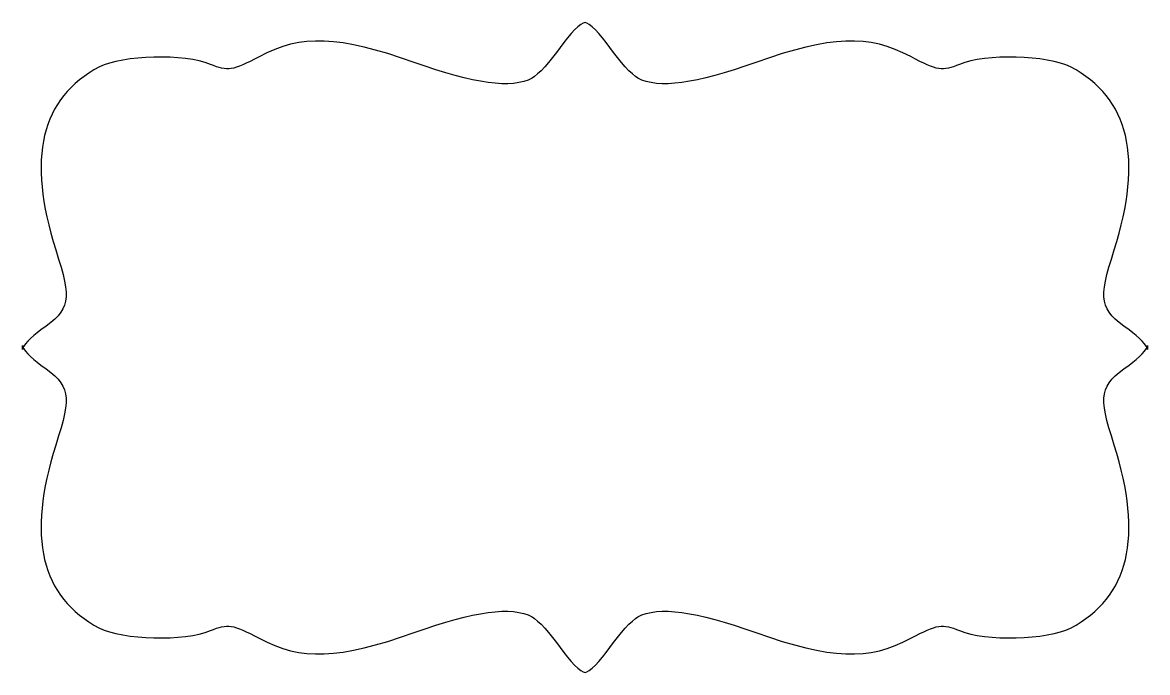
# Model space of a CAD drawing. Header units: centimetres. Extents: x -11.2 to 11.2, y -6.5 to 6.5.
import ezdxf

# ---------------------------------------------------------------- set-up
doc = ezdxf.new("R2010")
doc.units = ezdxf.units.CM
doc.header["$MEASUREMENT"] = 0
doc.layers.add('Camada 1', color=7, linetype='Continuous')

msp = doc.modelspace()

# ---------------------------------------------------------------- linework, layer by layer
at = {"layer": 'Camada 1'}
msp.add_open_spline([(11.20648, 0.04311), (11.20648, -0.02902), (11.04106, -0.20565), (10.83881, -0.34966), (10.83881, -0.34966), (10.24821, -0.77022), (10.219, -0.92711), (10.54287, -1.94232), (10.54287, -1.94232), (11.12702, -3.77347), (10.84095, -4.9755), (9.67551, -5.58714), (9.67551, -5.58714), (9.22186, -5.82516), (7.97318, -5.85424), (7.45973, -5.63881), (7.45973, -5.63881), (7.11826, -5.49554), (7.02304, -5.51059), (6.49225, -5.79285), (6.49225, -5.79285), (5.65119, -6.24005), (4.89948, -6.21195), (3.40372, -5.67733), (3.40372, -5.67733), (2.20217, -5.2477), (1.45715, -5.14832), (1.05467, -5.36369), (1.05467, -5.36369), (0.93637, -5.42708), (0.68452, -5.70267), (0.49494, -5.97609), (0.49494, -5.97609), (0.30547, -6.24951), (0.08277, -6.4733), (0.00001, -6.4733), (0.00001, -6.4733), (-0.08275, -6.4733), (-0.30545, -6.24952), (-0.49492, -5.97609), (-0.49492, -5.97609), (-0.68449, -5.70267), (-0.93638, -5.42711), (-1.05467, -5.36369), (-1.05467, -5.36369), (-1.45713, -5.14829), (-2.20217, -5.24767), (-3.40369, -5.67733), (-3.40369, -5.67733), (-4.89946, -6.21195), (-5.65119, -6.24007), (-6.49225, -5.79285), (-6.49225, -5.79285), (-7.02306, -5.51059), (-7.11825, -5.49554), (-7.45973, -5.63881), (-7.45973, -5.63881), (-7.97321, -5.85423), (-9.22188, -5.82516), (-9.67554, -5.58714), (-9.67554, -5.58714), (-10.84098, -4.97548), (-11.12708, -3.77347), (-10.54291, -1.94232), (-10.54291, -1.94232), (-10.21901, -0.92711), (-10.24819, -0.77019), (-10.83882, -0.34966), (-10.83882, -0.34966), (-11.04106, -0.20565), (-11.20648, -0.02898), (-11.20648, 0.04311), (-11.20648, 0.04311), (-11.20648, 0.04311), (-11.20648, -0.04312), (-11.20648, -0.04312), (-11.20648, -0.04312), (-11.20648, 0.02901), (-11.04106, 0.20572), (-10.83881, 0.34971), (-10.83881, 0.34971), (-10.24821, 0.77024), (-10.21902, 0.92716), (-10.5429, 1.94237), (-10.5429, 1.94237), (-11.12708, 3.77347), (-10.84098, 4.97556), (-9.67555, 5.58709), (-9.67555, 5.58709), (-9.2219, 5.82516), (-7.97322, 5.85424), (-7.45974, 5.63876), (-7.45974, 5.63876), (-7.11827, 5.49546), (-7.02307, 5.5106), (-6.49226, 5.79285), (-6.49226, 5.79285), (-5.6512, 6.24005), (-4.89947, 6.2119), (-3.4037, 5.67725), (-3.4037, 5.67725), (-2.20215, 5.24775), (-1.45713, 5.14829), (-1.05468, 5.36369), (-1.05468, 5.36369), (-0.93638, 5.42703), (-0.6845, 5.70259), (-0.49493, 5.97607), (-0.49493, 5.97607), (-0.30549, 6.24952), (-0.08279, 6.47331), (0, 6.47331), (0, 6.47331), (0.08276, 6.47331), (0.30546, 6.24953), (0.49493, 5.9761), (0.49493, 5.9761), (0.6845, 5.70263), (0.93639, 5.42706), (1.05466, 5.36372), (1.05466, 5.36372), (1.45714, 5.1483), (2.20216, 5.24775), (3.40371, 5.67728), (3.40371, 5.67728), (4.89948, 6.21192), (5.65119, 6.24008), (6.49224, 5.79288), (6.49224, 5.79288), (7.02305, 5.51062), (7.11824, 5.49549), (7.45972, 5.63879), (7.45972, 5.63879), (7.97317, 5.85427), (9.22185, 5.82519), (9.6755, 5.58712), (9.6755, 5.58712), (10.84094, 4.97559), (11.127, 3.77351), (10.54286, 1.94241), (10.54286, 1.94241), (10.21898, 0.9272), (10.24817, 0.77028), (10.8388, 0.34975), (10.8388, 0.34975), (11.04105, 0.20576), (11.20647, 0.02902), (11.20647, -0.04308), (11.20647, -0.04308), (11.20647, -0.04308), (11.20645, 0.04311), (11.20645, 0.04311), (11.20645, 0.04311), (11.20645, 0.04311), (11.20648, 0.04311), (11.20648, 0.04311)], degree=3, knots=[0, 0, 0, 0, 0.025, 0.025, 0.025, 0.025, 0.05, 0.05, 0.05, 0.05, 0.075, 0.075, 0.075, 0.075, 0.1, 0.1, 0.1, 0.1, 0.125, 0.125, 0.125, 0.125, 0.15, 0.15, 0.15, 0.15, 0.175, 0.175, 0.175, 0.175, 0.2, 0.2, 0.2, 0.2, 0.225, 0.225, 0.225, 0.225, 0.25, 0.25, 0.25, 0.25, 0.275, 0.275, 0.275, 0.275, 0.3, 0.3, 0.3, 0.3, 0.325, 0.325, 0.325, 0.325, 0.35, 0.35, 0.35, 0.35, 0.375, 0.375, 0.375, 0.375, 0.4, 0.4, 0.4, 0.4, 0.425, 0.425, 0.425, 0.425, 0.45, 0.45, 0.45, 0.45, 0.475, 0.475, 0.475, 0.475, 0.5, 0.5, 0.5, 0.5, 0.525, 0.525, 0.525, 0.525, 0.55, 0.55, 0.55, 0.55, 0.575, 0.575, 0.575, 0.575, 0.6, 0.6, 0.6, 0.6, 0.625, 0.625, 0.625, 0.625, 0.65, 0.65, 0.65, 0.65, 0.675, 0.675, 0.675, 0.675, 0.7, 0.7, 0.7, 0.7, 0.725, 0.725, 0.725, 0.725, 0.75, 0.75, 0.75, 0.75, 0.775, 0.775, 0.775, 0.775, 0.8, 0.8, 0.8, 0.8, 0.825, 0.825, 0.825, 0.825, 0.85, 0.85, 0.85, 0.85, 0.875, 0.875, 0.875, 0.875, 0.9, 0.9, 0.9, 0.9, 0.925, 0.925, 0.925, 0.925, 0.95, 0.95, 0.95, 0.95, 1, 1, 1, 1], dxfattribs=at)

doc.saveas('drawing.dxf')
